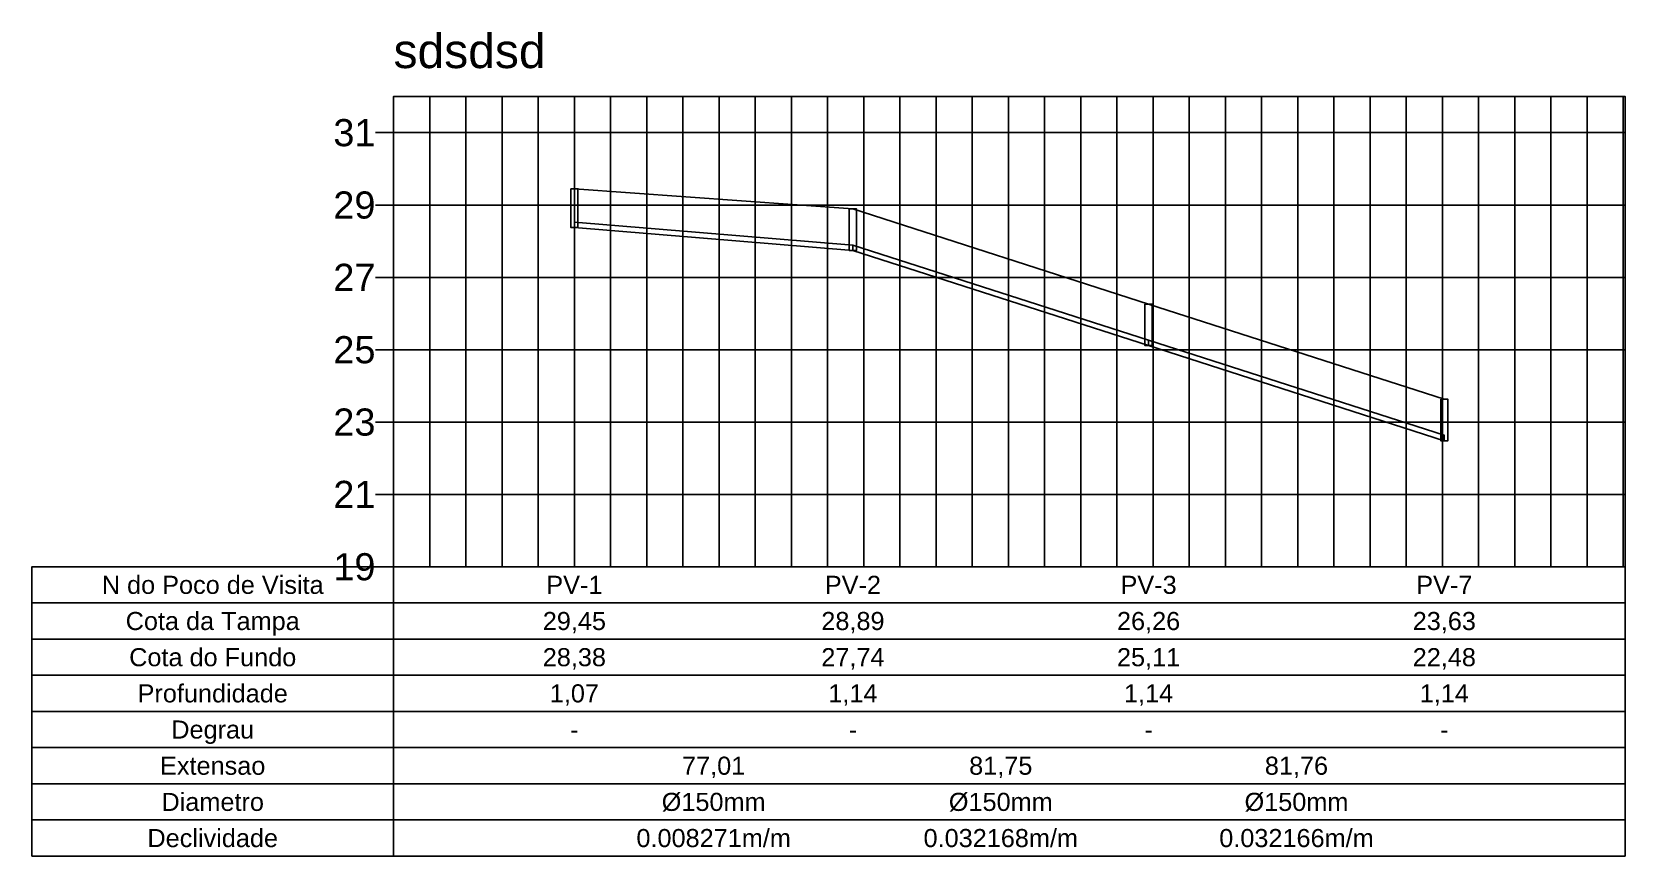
# Model space of a CAD drawing. Header units: millimetres. Extents: x -702 to 2600, y -168 to 1014.
# Drawn here: x -702.4 to -261.9, y 524.9 to 752.7 of the extents above; entities that cross this region are included whole.
import ezdxf
from ezdxf.enums import TextEntityAlignment as Align

# ---------------------------------------------------------------- set-up
doc = ezdxf.new("R2010")
doc.units = ezdxf.units.MM
doc.styles.get("Standard").update_dxf_attribs({"font": 'arial.ttf'})

# ---------------------------------------------------------------- blocks, each defined once
blk = doc.blocks.new('perfil-1')
at = {"color": 251}
for p, q in [((10, 0), (10, 130)), ((20, 0), (20, 130)), ((30, 0), (30, 130)), ((40, 0), (40, 130)), ((50, 0), (50, 130)), ((60, 0), (60, 130)), ((70, 0), (70, 130)), ((80, 0), (80, 130)), ((90, 0), (90, 130)), ((100, 0), (100, 130)), ((110, 0), (110, 130)), ((120, 0), (120, 130)), ((130, 0), (130, 130)), ((140, 0), (140, 130)), ((150, 0), (150, 130)), ((160, 0), (160, 130)), ((170, 0), (170, 130)), ((180, 0), (180, 130)), ((190, 0), (190, 130)), ((200, 0), (200, 130)), ((210, 0), (210, 130)), ((220, 0), (220, 130)), ((230, 0), (230, 130)), ((240, 0), (240, 130)), ((250, 0), (250, 130)), ((260, 0), (260, 130)), ((270, 0), (270, 130)), ((280, 0), (280, 130)), ((290, 0), (290, 130)), ((300, 0), (300, 130)), ((310, 0), (310, 130)), ((320, 0), (320, 130)), ((330, 0), (330, 130)), ((340, 0), (340, 130)), ((0, 120), (340.54, 120)), ((0, 100), (340.54, 100)), ((0, 80), (340.54, 80)), ((0, 60), (340.54, 60)), ((0, 40), (340.54, 40)), ((0, 20), (340.54, 20))]:
    blk.add_line(p, q, dxfattribs=at)
for p, q in [((-5, 120), (0, 120)), ((-5, 100), (0, 100)), ((-5, 80), (0, 80)), ((-5, 60), (0, 60)), ((-5, 40), (0, 40)), ((-5, 20), (0, 20)), ((-5, 0), (0, 0))]:
    blk.add_line(p, q)
at = {"color": 3}
for p, q in [((50, 104.5), (127.02, 98.9)), ((127.02, 98.9), (208.77, 72.6)), ((208.77, 72.6), (290.54, 46.3))]:
    blk.add_line(p, q, dxfattribs=at)
at = {"color": 5}
blk.add_lwpolyline([(0, 0), (340.54, 0), (340.54, 130), (0, 130), (0, 0)], dxfattribs=at)
at = {"color": 10}
for points in [[(49, 104.5), (51, 104.5), (51, 93.8), (49, 93.8), (49, 104.5)], [(126.02, 98.9), (128.02, 98.9), (128.02, 87.43), (126.02, 87.43), (126.02, 98.9)], [(207.77, 72.6), (209.77, 72.6), (209.77, 61.13), (207.77, 61.13), (207.77, 72.6)], [(289.54, 46.3), (291.54, 46.3), (291.54, 34.83), (289.54, 34.83), (289.54, 46.3)]]:
    blk.add_lwpolyline(points, dxfattribs=at)
at = {"color": 2}
for points in [[(50, 93.8), (127.02, 87.43), (127.02, 88.93), (50, 95.3), (50, 93.8)], [(127.02, 87.43), (208.77, 61.13), (208.77, 62.63), (127.02, 88.93), (127.02, 87.43)], [(208.77, 61.13), (290.54, 34.83), (290.54, 36.33), (208.77, 62.63), (208.77, 61.13)]]:
    blk.add_lwpolyline(points, dxfattribs=at)
at = {"color": 251}
for points in [[(0, -10), (-100, -10), (-100, 0), (0, 0), (0, -10)], [(0, -10), (340.54, -10), (340.54, 0), (0, 0), (0, -10)], [(0, -20), (-100, -20), (-100, -10), (0, -10), (0, -20)], [(0, -20), (340.54, -20), (340.54, -10), (0, -10), (0, -20)], [(0, -30), (-100, -30), (-100, -20), (0, -20), (0, -30)], [(0, -30), (340.54, -30), (340.54, -20), (0, -20), (0, -30)], [(0, -40), (-100, -40), (-100, -30), (0, -30), (0, -40)], [(0, -40), (340.54, -40), (340.54, -30), (0, -30), (0, -40)], [(0, -50), (-100, -50), (-100, -40), (0, -40), (0, -50)], [(0, -50), (340.54, -50), (340.54, -40), (0, -40), (0, -50)], [(0, -60), (-100, -60), (-100, -50), (0, -50), (0, -60)], [(0, -60), (340.54, -60), (340.54, -50), (0, -50), (0, -60)], [(0, -70), (-100, -70), (-100, -60), (0, -60), (0, -70)], [(0, -70), (340.54, -70), (340.54, -60), (0, -60), (0, -70)], [(0, -80), (-100, -80), (-100, -70), (0, -70), (0, -80)], [(0, -80), (340.54, -80), (340.54, -70), (0, -70), (0, -80)]]:
    blk.add_lwpolyline(points, dxfattribs=at)
blk.add_text('sdsdsd', height=9.5).set_placement((0, 135), align=Align.BOTTOM_LEFT)
at = {"color": 5}
for s, p in [('31', (-5, 120)), ('29', (-5, 100)), ('27', (-5, 80)), ('25', (-5, 60)), ('23', (-5, 40)), ('21', (-5, 20)), ('19', (-5, 0))]:
    blk.add_text(s, height=7.5, dxfattribs=at).set_placement(p, align=Align.MIDDLE_RIGHT)
for s, p in [('N do Poco de Visita', (-50, -5)), ('PV-1', (50, -5)), ('PV-2', (127.02, -5)), ('PV-3', (208.77, -5)), ('PV-7', (290.54, -5)), ('Cota da Tampa', (-50, -15)), ('29,45', (50, -15)), ('28,89', (127.02, -15)), ('26,26', (208.77, -15)), ('23,63', (290.54, -15)), ('Cota do Fundo', (-50, -25)), ('28,38', (50, -25)), ('27,74', (127.02, -25)), ('25,11', (208.77, -25)), ('22,48', (290.54, -25)), ('Profundidade', (-50, -35)), ('1,07', (50, -35)), ('1,14', (127.02, -35)), ('1,14', (208.77, -35)), ('1,14', (290.54, -35)), ('Degrau', (-50, -45)), ('-', (50, -45)), ('-', (127.02, -45)), ('-', (208.77, -45)), ('-', (290.54, -45)), ('Extensao', (-50, -55)), ('77,01', (88.51, -55)), ('81,75', (167.9, -55)), ('81,76', (249.66, -55)), ('Diametro', (-50, -65)), ('Ø150mm', (88.51, -65)), ('Ø150mm', (167.9, -65)), ('Ø150mm', (249.66, -65)), ('Declividade', (-50, -75)), ('0.008271m/m', (88.51, -75)), ('0.032168m/m', (167.9, -75)), ('0.032166m/m', (249.66, -75))]:
    blk.add_text(s, height=5, dxfattribs=at).set_placement(p, align=Align.MIDDLE_CENTER)

msp = doc.modelspace()

# ---------------------------------------------------------------- block references
msp.add_blockref('perfil-1', (-602.43, 604.85))

doc.saveas('drawing.dxf')
